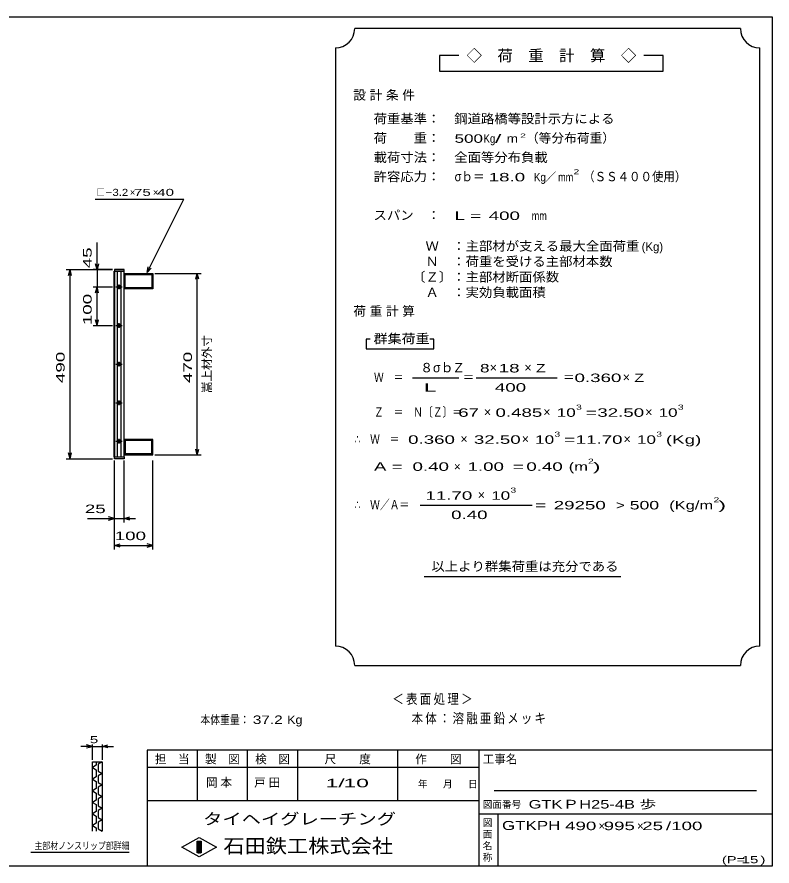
# Model space of a CAD drawing. Units: millimetres, scale not verified. Extents: x -1820 to 1731, y -1282 to 1054.
# Drawn here: x -227 to 1731, y -1146 to 1054 of the extents above; entities that cross this region are included whole.
import ezdxf
from ezdxf.enums import TextEntityAlignment as Align

# ---------------------------------------------------------------- set-up
doc = ezdxf.new("R2010")
doc.units = ezdxf.units.MM
doc.header["$LTSCALE"] = 10
for name, color, linetype, lineweight in [('0_2', 150, 'Continuous', 25), ('16', 3, 'Continuous', 25), ('22', 4, 'Continuous', 25), ('24', 2, 'Continuous', 25), ('32', 4, 'Continuous', 25)]:
    doc.layers.add(name, color=color, linetype=linetype, lineweight=lineweight)
doc.styles.add('ベクトル', font='')
doc.styles.get('ベクトル').set_extended_font_data('ベクトル')

msp = doc.modelspace()

# ---------------------------------------------------------------- linework, layer by layer
at = {"layer": '0_2'}
for p, q in [((-1729, 1053.5), (1731, 1053.5)), ((1731, 1053.5), (1731, -1146.5)), ((1731, -846.5), (111, -846.5)), ((111, -846.5), (111, -1146.5)), ((241, -846.5), (241, -976.5)), ((371, -976.5), (371, -846.5)), ((501, -846.5), (501, -976.5)), ((761, -976.5), (761, -846.5)), ((971, -846.5), (971, -1146.5)), ((971, -891.5), (111, -891.5)), ((1691, -951.5), (1011, -951.5)), ((111, -976.5), (971, -976.5)), ((971, -1011.5), (1731, -1011.5)), ((1021, -1146.5), (1021, -1011.5)), ((201, -1097.5), (246, -1072.5)), ((246, -1072.5), (291, -1097.5)), ((246, -1122.5), (201, -1097.5)), ((241, -1082.5), (251, -1082.5)), ((241, -1112.5), (241, -1082.5)), ((241, -1082.5), (243, -1082.5)), ((243, -1082.5), (243, -1112.5)), ((245, -1112.5), (245, -1082.5)), ((245, -1082.5), (247, -1082.5)), ((291, -1097.5), (246, -1122.5)), ((247, -1082.5), (247, -1112.5)), ((249, -1112.5), (249, -1082.5)), ((249, -1082.5), (251, -1082.5)), ((251, -1082.5), (251, -1112.5)), ((251, -1082.5), (251, -1112.5)), ((251, -1112.5), (241, -1112.5)), ((243, -1112.5), (245, -1112.5)), ((247, -1112.5), (249, -1112.5)), ((1731, -1146.5), (-1729, -1146.5))]:
    msp.add_line(p, q, dxfattribs=at)
at = {"layer": '16'}
for p, q in [((51, 399), (26, 399)), ((26, 399), (26, 394.5)), ((51, 394.5), (51, 399)), ((25.3, -86.5), (25.3, 394.5)), ((25.3, 394.5), (26, 394.5)), ((26, 394.5), (51, 394.5)), ((26, 394.5), (26, -86.5)), ((51, 394.5), (26, 394.5)), ((33, 394.5), (33, -86.5)), ((44, -86.5), (44, 394.5)), ((51, -86.5), (51, 394.5)), ((51, 389), (126, 389)), ((51, 349), (51, 389)), ((54, 386), (123, 386)), ((54, 352), (54, 386)), ((123, 386), (123, 352)), ((126, 389), (126, 349)), ((30, 354), (46, 354)), ((40, 357), (36, 357)), ((38, 360), (38, 348)), ((123, 352), (54, 352)), ((36, 351), (40, 351)), ((126, 349), (51, 349)), ((30, 254), (46, 254)), ((40, 257), (36, 257)), ((36, 251), (40, 251)), ((38, 260), (38, 248)), ((30, 154), (46, 154)), ((40, 157), (36, 157)), ((38, 160), (38, 148)), ((36, 151), (40, 151)), ((30, 54), (46, 54)), ((40, 57), (36, 57)), ((36, 51), (40, 51)), ((38, 60), (38, 48)), ((40, -43), (36, -43)), ((38, -40), (38, -52)), ((126, -41), (51, -41)), ((51, -41), (51, -81)), ((123, -44), (54, -44)), ((54, -44), (54, -78)), ((123, -78), (123, -44)), ((126, -81), (126, -41)), ((30, -46), (46, -46)), ((36, -49), (40, -49)), ((26, -86.5), (25.3, -86.5)), ((26, -86.5), (51, -86.5)), ((26, -91), (26, -86.5)), ((26, -86.5), (51, -86.5)), ((51, -81), (126, -81)), ((51, -86.5), (51, -91)), ((54, -78), (123, -78)), ((51, -91), (26, -91))]:
    msp.add_line(p, q, dxfattribs=at)
for centre, radius, start, end in [((36, 354), 3, 90, 270), ((38, 354), 4, 46.6, 133.4), ((40, 354), 3, 270, 90), ((38, 354), 4, 226.6, 313.4), ((36, 254), 3, 90, 270), ((38, 254), 4, 46.6, 133.4), ((38, 254), 4, 226.6, 313.4), ((40, 254), 3, 270, 90), ((36, 154), 3, 90, 270), ((38, 154), 4, 46.6, 133.4), ((40, 154), 3, 270, 90), ((38, 154), 4, 226.6, 313.4), ((36, 54), 3, 90, 270), ((38, 54), 4, 46.6, 133.4), ((38, 54), 4, 226.6, 313.4), ((40, 54), 3, 270, 90), ((36, -46), 3, 90, 270), ((38, -46), 4, 46.6, 133.4), ((40, -46), 3, 270, 90), ((38, -46), 4, 226.6, 313.4)]:
    msp.add_arc(centre, radius, start, end, dxfattribs=at)
at = {"layer": '22'}
for p, q in [((-24, 581.5), (206, 581.5)), ((111, 391.5), (206, 581.5)), ((-19, 399), (-19, 469)), ((-99, 399), (21, 399)), ((-93, 384), (-89, 399)), ((-85, 384), (-89, 399)), ((-89, -91), (-89, 399)), ((21, 399), (-29, 399)), ((-19, 399), (-23, 414)), ((-15, 414), (-19, 399)), ((-19, 399), (-19, 354)), ((111, 391.5), (114, 406.1)), ((111, 391.5), (121, 402.5)), ((131, 389), (251, 389)), ((237, 374), (241, 389)), ((245, 374), (241, 389)), ((241, -81), (241, 389)), ((-29, 354), (21, 354)), ((-23, 339), (-19, 354)), ((-15, 339), (-19, 354)), ((-19, 254), (-19, 354)), ((-19, 254), (-23, 269)), ((-19, 254), (-15, 269)), ((-29, 254), (21, 254)), ((241, -81), (237, -66)), ((241, -81), (245, -66)), ((-89, -91), (-93, -76)), ((-89, -91), (-85, -76)), ((131, -81), (251, -81)), ((-99, -91), (21, -91)), ((26, -256), (26, -96)), ((26, -326), (26, -96)), ((51, -256), (51, -96)), ((126, -326), (126, -96)), ((26, -246), (11, -242)), ((51, -246), (66, -242)), ((-44, -246), (26, -246)), ((11, -250), (26, -246)), ((26, -246), (51, -246)), ((66, -250), (51, -246)), ((51, -246), (81, -246)), ((26, -316), (41, -312)), ((41, -320), (26, -316)), ((26, -316), (126, -316)), ((126, -316), (111, -312)), ((111, -320), (126, -316))]:
    msp.add_line(p, q, dxfattribs=at)
at = {"layer": '24', "color": 4}
for p, q in [((1649, 1023.5), (649, 1023.5)), ((599, 973.5), (599, -576.5)), ((1699, -576.5), (1699, 973.5)), ((919, 953.5), (869, 953.5)), ((869, 953.5), (869, 913.5)), ((1449, 953.5), (1399, 953.5)), ((1449, 913.5), (1449, 953.5)), ((869, 913.5), (1449, 913.5)), ((689, 218.5), (679, 218.5)), ((679, 218.5), (679, 193.5)), ((854, 218.5), (844, 218.5)), ((854, 193.5), (854, 218.5)), ((679, 193.5), (854, 193.5)), ((799, 118.5), (919, 118.5)), ((964, 118.5), (1174, 118.5)), ((819, -211.5), (1109, -211.5)), ((829, -396.5), (1339, -396.5)), ((649, -626.5), (1649, -626.5))]:
    msp.add_line(p, q, dxfattribs=at)
for centre, start, end in [((599, 1023.5), 270, 0), ((1699, 1023.5), 180, 270), ((599, -626.5), 0, 90), ((1699, -626.5), 90, 180)]:
    msp.add_arc(centre, 50, start, end, dxfattribs=at)
at = {"layer": '32'}
for p, q in [((-31, -836.5), (-46, -832.5)), ((-31, -871.5), (-31, -831.5)), ((-6, -831.5), (-6, -871.5)), ((-6, -836.5), (9, -832.5)), ((-31, -836.5), (-61, -836.5)), ((-46, -840.5), (-31, -836.5)), ((-31, -836.5), (-6, -836.5)), ((9, -840.5), (-6, -836.5)), ((-6, -836.5), (24, -836.5)), ((-31, -876.5), (-6, -876.5)), ((-31, -1056.5), (-31, -876.5)), ((-21, -876.5), (-21, -885.5)), ((-6, -876.5), (-16, -882.5)), ((-6, -876.5), (-6, -1056.5)), ((-21, -885.5), (-31, -891.5)), ((-31, -891.5), (-21, -897.5)), ((-21, -897.5), (-21, -915.5)), ((-16, -882.5), (-16, -900.5)), ((-16, -900.5), (-6, -906.5)), ((-21, -915.5), (-31, -921.5)), ((-31, -921.5), (-21, -927.5)), ((-6, -906.5), (-16, -912.5)), ((-16, -912.5), (-16, -930.5)), ((-21, -945.5), (-31, -951.5)), ((-21, -927.5), (-21, -945.5)), ((-16, -930.5), (-6, -936.5)), ((-6, -936.5), (-16, -942.5)), ((-16, -942.5), (-16, -960.5)), ((-31, -951.5), (-21, -957.5)), ((-21, -957.5), (-21, -975.5)), ((-16, -960.5), (-6, -966.5)), ((-6, -966.5), (-16, -972.5)), ((-21, -975.5), (-31, -981.5)), ((-31, -981.5), (-21, -987.5)), ((-21, -987.5), (-21, -1005.5)), ((-16, -972.5), (-16, -990.5)), ((-21, -1005.5), (-31, -1011.5)), ((-31, -1011.5), (-21, -1017.5)), ((-16, -990.5), (-6, -996.5)), ((-6, -996.5), (-16, -1002.5)), ((-16, -1002.5), (-16, -1020.5)), ((-21, -1017.5), (-21, -1035.5)), ((-16, -1020.5), (-6, -1026.5)), ((-6, -1026.5), (-16, -1032.5)), ((-16, -1032.5), (-16, -1050.5)), ((-21, -1035.5), (-31, -1041.5)), ((-31, -1041.5), (-21, -1047.5)), ((-21, -1047.5), (-21, -1056.5)), ((-16, -1050.5), (-6, -1056.5)), ((64, -1111.5), (-191, -1111.5))]:
    msp.add_line(p, q, dxfattribs=at)

# ---------------------------------------------------------------- texts
at = {"layer": '0_2', "style": 'ベクトル'}
for s, height, p in [('担\u3000当', 21.99, (131, -869.5)), ('製\u3000図', 21.99, (261, -869.5)), ('検\u3000図', 21.99, (391, -869.5)), ('尺\u3000\u3000度', 21.99, (571, -869.5)), ('作\u3000\u3000図', 21.99, (806, -869.5)), ('工事名', 21.99, (981, -869.5)), ('年', 18.3, (813, -934)), ('月', 18.3, (878, -934)), ('日', 18.3, (943, -934)), ('図面番号', 18.33, (981, -987)), ('図', 18.3, (981, -1034)), ('面', 18.3, (981, -1064)), ('名', 18.3, (981, -1094)), ('称', 18.3, (981, -1124))]:
    msp.add_text(s, height=height, dxfattribs=at).set_placement(p, align=Align.MIDDLE_LEFT)
at = {"layer": '0_2', "color": 222, "style": 'ベクトル'}
for s, height, width, p in [('タイヘイグレーチング', 29.33, 1.25, (256, -1024.5)), ('石田鉄工株式会社', 36.66, 1.1, (308.5, -1094.5))]:
    msp.add_text(s, height=height, dxfattribs=dict(at, width=width)).set_placement(p, align=Align.MIDDLE_LEFT)
at = {"layer": '22', "color": 2, "style": 'ベクトル'}
for s, height, width, p in [('□－', 18.33, 0.8, (-19, 599)), ('3.2', 18.33, 1.2, (21, 599)), (' 75 ', 18.33, 1.6, (66, 599)), (' 40 ', 18.33, 1.6, (126, 599)), (' 25 ', 21.99, 1.65, (-64, -221)), (' 100 ', 21.99, 1.65, (13.5, -291)), ('本体重量：', 21.99, 0.85, (249, -767.5)), (' 37.2', 21.99, 1.35, (374, -767.5)), ('Kg', 21.99, 1.1, (474, -767.5)), ('1/', 21.99, 2, (574, -931.5)), (' 10 ', 21.99, 2, (604, -931.5)), ('GTKＰH25-4B 歩   ', 21.99, 1.45, (1100, -986.5)), ('GTKPH', 23.46, 1.4, (1031, -1041.5)), (' 490 ', 21.99, 1.65, (1181, -1042.5)), (' 995 ', 21.99, 1.65, (1281, -1042.5)), (' 25 ', 21.99, 1.65, (1381, -1042.5)), ('/', 22, 1.65, (1456, -1042.5)), (' 100 ', 21.99, 1.65, (1456, -1042.5)), ('(P=', 18.33, 1.55, (1601, -1130)), (' 15 ', 18.33, 1.6, (1641, -1130)), (')', 18.3, 1.6, (1701, -1130))]:
    msp.add_text(s, height=height, dxfattribs=dict(at, width=width)).set_placement(p, align=Align.MIDDLE_LEFT)
for height, p in [(18.3, (66, 599)), (18.3, (126, 599)), (22, (1281, -1042.5)), (22, (1381, -1042.5))]:
    msp.add_text('×', height=height, dxfattribs=at).set_placement(p, align=Align.MIDDLE_LEFT)
at = {"layer": '22', "color": 2, "style": 'ベクトル', "width": 1.65}
for s, p in [(' 45 ', (-44, 389)), (' 100 ', (-44, 241.5)), (' 490 ', (-114, 91.5)), (' 470', (216, 91.5))]:
    msp.add_text(s, height=21.99, rotation=90, dxfattribs=at).set_placement(p, align=Align.MIDDLE_LEFT)
at = {"layer": '22', "color": 2, "style": 'ベクトル'}
msp.add_text('嵩上材外寸', height=21.99, rotation=90, dxfattribs=at).set_placement((266, 79), align=Align.MIDDLE_LEFT)
at = {"layer": '22', "color": 2, "attachment_point": 4, "style": 'ベクトル'}
for s, insert, char_height in [('\\T1.2;\\W0.85;＜表面処理＞', (746.5, -715), 25.66), ('\\T1.19;\\W0.85;本体：溶融亜鉛メッキ', (796.5, -765), 25.66), ('\\T1.25;岡本\u3000', (263.5, -931.5), 21.99), ('\\T1.25;戸田\u3000', (388.5, -931.5), 21.99)]:
    msp.add_mtext(s, dxfattribs=dict(at, insert=insert, char_height=char_height))
at = {"layer": '24', "style": 'ベクトル'}
for s, height, p in [('◇\u3000荷\u3000重\u3000計\u3000算\u3000◇', 29.33, (939, 953.5)), ('（等分布荷重）', 24.19, (1093, 740)), ('／', 22, (1141.5, 638.5)), ('(Kg)', 21.99, (1393, 458.5)), ('８', 24.2, (819, 145)), ('σｂ', 24.19, (852, 145)), ('Ｚ', 24.2, (902, 145)), ('×', 24.2, (999, 145)), ('×', 24.2, (1089, 145)), ('×', 24.2, (1344, 120)), ('×', 24.2, (984, 30)), ('×', 24.2, (1138, 30)), ('×', 24.2, (1402, 30)), ('×', 24.2, (923, -40)), ('×', 24.2, (1082, -40)), ('×', 24.2, (1346, -40)), ('×', 22, (906.5, -111.5)), ('×', 24.2, (968, -185))]:
    msp.add_text(s, height=height, dxfattribs=at).set_placement(p, align=Align.MIDDLE_LEFT)
for s, height, width, p in [('荷重基準：\u3000', 24.19, 1.05, (698, 790)), ('鋼道路橋等設計示方による', 24.19, 1.05, (907, 790)), ('荷\u3000\u3000重：\u3000', 24.19, 1.05, (698, 740)), ('500', 21.99, 1.5, (908, 738.5)), ('Kg', 21.99, 0.85, (983, 738.5)), ('/', 22, 2, (1013, 738.5)), ('2', 11, 1.8, (1078, 746)), ('m', 22, 1.2, (1043, 738.5)), ('載荷寸法：\u3000', 24.19, 1.05, (698, 690)), ('全面等分布負載', 24.19, 1.05, (907, 690)), ('許容応力：\u3000', 24.19, 1.05, (698, 640)), ('σｂ＝', 24.19, 0.9, (908, 640)), (' 18.0', 21.99, 1.65, (983, 638.5)), ('Kg', 21.99, 0.85, (1114, 638.5)), ('mm', 21.99, 0.8, (1176.5, 638.5)), ('2', 13.2, 1.5, (1216.5, 652.5)), ('（ＳＳ４００使用）', 24.19, 0.9, (1241.5, 640)), ('スパン\u3000：\u3000', 24.19, 1.05, (698, 540)), ('L =', 21.99, 1.65, (908, 538.5)), (' 400 ', 21.99, 1.65, (983, 538.5)), ('mm', 21.99, 0.8, (1108, 538.5)), ('\u3000Ｗ\u3000：主部材が支える最大全面荷重', 24.19, 1.05, (798, 460)), ('\u3000Ｎ\u3000：荷重を受ける主部材本数', 24.19, 1.05, (798, 420)), ('〔Ｚ〕：主部材断面係数', 24.19, 1.05, (798, 380)), ('\u3000Ａ\u3000：実効負載面積', 24.19, 1.05, (798, 340)), ('群集荷重', 24.19, 1.1, (698, 220)), ('8', 22, 1.5, (974, 143.5)), (' 18 ', 21.99, 1.65, (1009, 143.5)), ('Z', 22, 1.4, (1119, 143.5)), ('Ｗ\u3000＝', 24.19, 0.75, (699, 120)), ('＝', 24.2, 0.9, (929, 120)), ('＝', 24.2, 0.9, (1189, 120)), ('0.360', 21.99, 1.65, (1219, 118.5)), ('Z', 22, 1.4, (1374, 118.5)), (' 400 ', 21.99, 1.65, (999, 93.5)), ('Ｚ\u3000＝\u3000Ｎ〔Ｚ〕＝', 24.19, 0.75, (699, 30)), ('3', 13.2, 1.5, (1223, 42.5)), ('3', 13.2, 1.5, (1487, 42.5)), (' 67 ', 21.99, 1.65, (904, 28.5)), ('0.485', 21.99, 1.65, (1014, 28.5)), ('10', 21.99, 1.5, (1173, 28.5)), ('=', 22, 1.7, (1248, 28.5)), ('32.50', 21.99, 1.65, (1278, 28.5)), ('10', 21.99, 1.5, (1437, 28.5)), ('3', 13.2, 1.5, (1167, -27.5)), ('3', 13.2, 1.5, (1431, -27.5)), ('∴\u3000Ｗ\u3000＝', 24.19, 0.75, (649, -40)), (' 0.360', 21.99, 1.65, (774, -41.5)), ('32.50', 21.99, 1.65, (958, -41.5)), ('10', 21.99, 1.5, (1117, -41.5)), ('=', 22, 1.7, (1192, -41.5)), ('11.70', 21.99, 1.65, (1222, -41.5)), ('10', 21.99, 1.5, (1381, -41.5)), ('(Kg)', 21.99, 1.65, (1456, -41.5)), ('A = ', 21.99, 1.65, (699, -111.5)), ('0.40', 21.99, 1.65, (799, -111.5)), ('1.00', 21.99, 1.65, (941.5, -111.5)), ('=', 22, 1.7, (1059, -111.5)), ('0.40', 21.99, 1.65, (1094, -111.5)), ('(m', 21.99, 1.45, (1204, -111.5)), ('2', 13.2, 1.5, (1254, -97.5)), (')', 22, 2, (1266.5, -111.5)), (' 11.70', 21.99, 1.65, (819, -186.5)), ('10', 21.99, 1.5, (1003, -186.5)), ('3', 13.2, 1.5, (1053, -172.5)), ('∴\u3000Ｗ／Ａ＝', 24.19, 0.75, (649, -210)), ('2', 13.2, 1.5, (1579.5, -197.5)), ('=', 22, 1.7, (1116.5, -211.5)), (' 29250 ', 21.99, 1.65, (1151.5, -211.5)), ('>', 22, 1.3, (1326.5, -211.5)), (' 500 ', 21.99, 1.55, (1349.5, -211.5)), ('(Kg/m', 21.99, 1.45, (1464.5, -211.5)), (')', 22, 2, (1592, -211.5)), ('0.40', 21.99, 1.65, (899, -236.5)), ('以上より群集荷重は充分である', 24.19, 1.05, (848, -370))]:
    msp.add_text(s, height=height, dxfattribs=dict(at, width=width)).set_placement(p, align=Align.MIDDLE_LEFT)
at = {"layer": '24', "attachment_point": 4, "style": 'ベクトル'}
for s, insert, char_height in [('\\T1.28;設計条件', (645.5, 850), 24.19), ('\\T1.28;荷重計算', (645.5, 290), 24.19), ('\\T1.5;\\W2;\\~L\\~', (804, 93.5), 21.99)]:
    msp.add_mtext(s, dxfattribs=dict(at, insert=insert, char_height=char_height))
at = {"layer": '32', "color": 2, "style": 'ベクトル'}
for s, width, p in [(' 5 ', 1.6, (-48.5, -819)), ('主部材ノンスリップ部詳細', 0.8, (-181, -1094))]:
    msp.add_text(s, height=18.33, dxfattribs=dict(at, width=width)).set_placement(p, align=Align.MIDDLE_LEFT)

doc.saveas('drawing.dxf')
